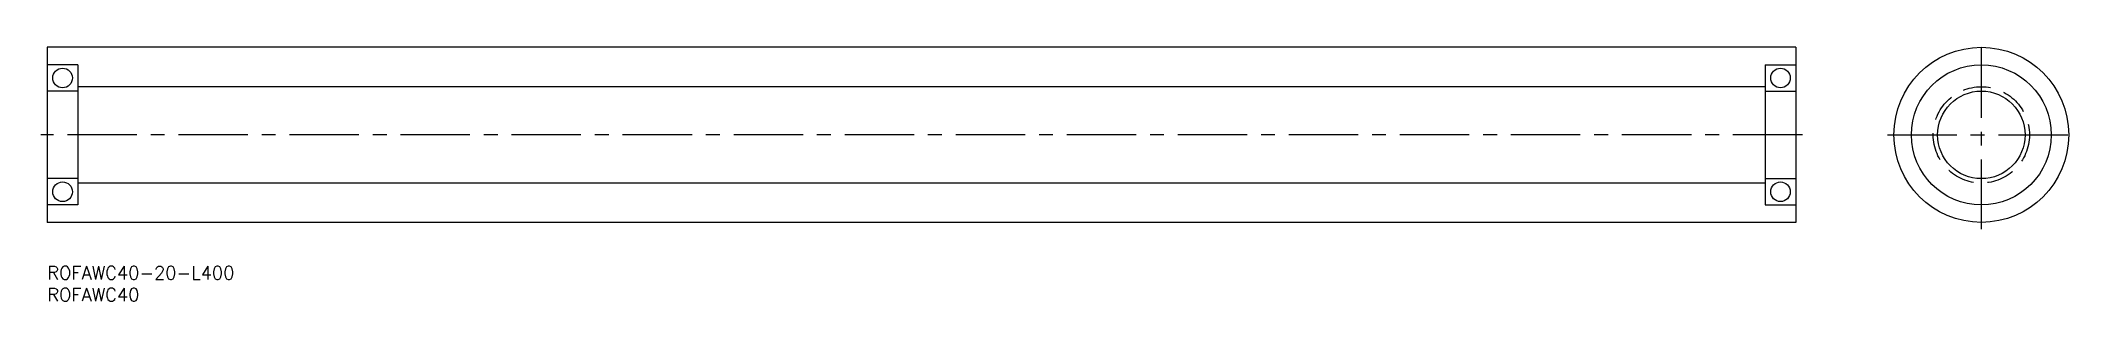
# Model space of a CAD drawing. Extents: x -1 to 464, y -8 to 52.
import ezdxf

# ---------------------------------------------------------------- set-up
doc = ezdxf.new("R2010")
doc.units = 0
doc.header["$LTSCALE"] = 0.5
doc.linetypes.add('CENTER', pattern=[50.8, 31.75, -6.35, 6.35, -6.35])
doc.linetypes.add('DASHED', pattern=[19.05, 12.7, -6.35])
for name, color, linetype in [('MSM_CENTER', 1, 'CENTER'), ('MSM_CONTINUOUS', 7, 'CONTINUOUS'), ('MSM_DASHED', 4, 'DASHED'), ('MSM_PART_NUMBER', 7, 'CONTINUOUS')]:
    doc.layers.add(name, color=color, linetype=linetype)
doc.styles.get("Standard").update_dxf_attribs({"font": 'txt.shx', "height": 3, "bigfont": 'bigfont.shx'})

# ---------------------------------------------------------------- blocks, each defined once
blk = doc.blocks.new('*U2')
at = {"layer": 'MSM_PART_NUMBER'}
blk.add_text('ROFAWC40-20-L400', height=3, dxfattribs=at).set_placement((0, -3))
blk = doc.blocks.new('*U3')
at = {"layer": 'MSM_PART_NUMBER'}
blk.add_text('ROFAWC40', height=3, dxfattribs=at).set_placement((0, -8))

msp = doc.modelspace()

# ---------------------------------------------------------------- linework, layer by layer
at = {"layer": 'MSM_CENTER'}
for p, q in [((442.44, 8.5), (442.44, 51.5)), ((401.5, 30), (-1.5, 30)), ((420.94, 30), (463.94, 30))]:
    msp.add_line(p, q, dxfattribs=at)
at = {"layer": 'MSM_CONTINUOUS'}
for p, q in [((0, 50), (0, 10)), ((400, 50), (0, 50)), ((400, 50), (400, 10)), ((7, 46), (0, 46)), ((7, 46), (7, 14)), ((393, 46), (400, 46)), ((393, 46), (393, 14)), ((7, 40), (0, 40)), ((393, 41), (7, 41)), ((393, 40), (400, 40)), ((7, 20), (0, 20)), ((393, 19), (7, 19)), ((393, 20), (400, 20)), ((7, 14), (0, 14)), ((393, 14), (400, 14)), ((400, 10), (0, 10))]:
    msp.add_line(p, q, dxfattribs=at)
for centre, radius in [((442.44, 30), 20), ((3.5, 43), 2.24), ((396.5, 43), 2.24), ((442.44, 30), 16), ((442.44, 30), 10), ((3.5, 17), 2.24), ((396.5, 17), 2.24)]:
    msp.add_circle(centre, radius, dxfattribs=at)
at = {"layer": 'MSM_DASHED'}
msp.add_circle((442.44, 30), 11, dxfattribs=at)

# ---------------------------------------------------------------- block references
at = {"layer": 'MSM_CONTINUOUS'}
for name in ['*U2', '*U3']:
    msp.add_blockref(name, (0, 0), dxfattribs=at)

doc.saveas('drawing.dxf')
